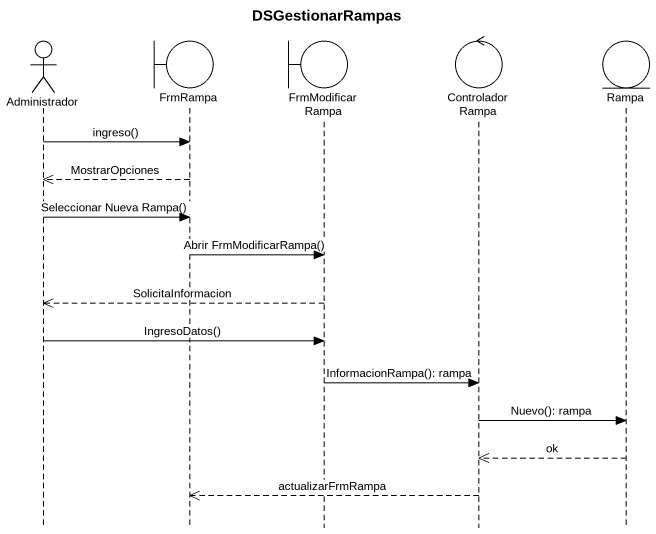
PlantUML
@startuml
title DSGestionarRampas
hide footbox
actor Administrador
boundary FrmRampa
boundary FrmModificarRampa
control ControladorRampa
entity Rampa

Administrador -> FrmRampa : ingreso()
FrmRampa -->> Administrador : MostrarOpciones
Administrador -> FrmRampa : Seleccionar Nueva Rampa()
FrmRampa -> FrmModificarRampa : Abrir FrmModificarRampa()
FrmModificarRampa -->> Administrador : SolicitaInformacion
Administrador -> FrmModificarRampa : IngresoDatos()
FrmModificarRampa -> ControladorRampa : InformacionRampa(): rampa
ControladorRampa -> Rampa : Nuevo(): rampa
Rampa -->> ControladorRampa : ok
ControladorRampa -->> FrmRampa : actualizarFrmRampa
@enduml
